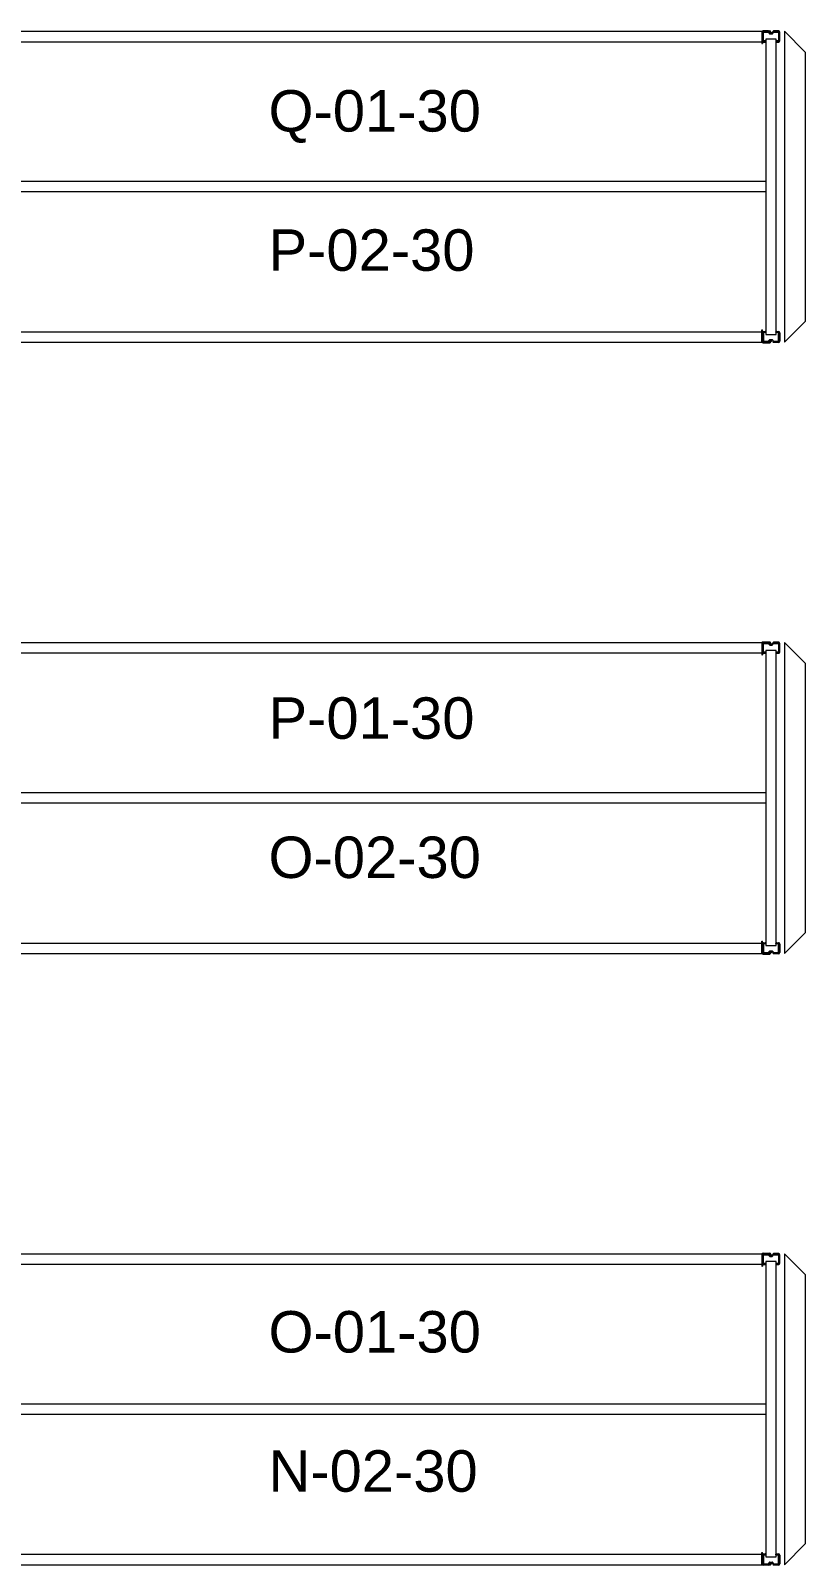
# Model space of a CAD drawing. Header units: inches. Extents: x 2743 to 10591, y -1604 to 5792.
# Drawn here: x 4605.1 to 4754.6, y 845.6 to 1141.8 of the extents above; entities that cross this region are included whole.
import ezdxf

# ---------------------------------------------------------------- set-up
doc = ezdxf.new("R2010")
doc.units = ezdxf.units.IN
doc.header["$LTSCALE"] = 0.1875
doc.header["$MEASUREMENT"] = 0
for name, color, linetype, lineweight in [('22 Dimension', 7, 'Continuous', 5), ('32 Echelle', 160, 'Continuous', 15), ('33 Poutre', 30, 'Continuous', 15), ('37 Protection', 1, 'Continuous', 15)]:
    doc.layers.add(name, color=color, linetype=linetype, lineweight=lineweight)
doc.styles.add('arial', font='')
doc.styles.get('arial').set_extended_font_data('Arial')

msp = doc.modelspace()

# ---------------------------------------------------------------- hatches: boundary and pattern name
at = {"layer": '32 Echelle'}
for points in [[(4746.95882, 1139.49574), (4746.95882, 1139.68324), (4746.77132, 1139.68324)], [(4748.95882, 1139.49574), (4748.95882, 1139.68324), (4749.14632, 1139.68324)], [(4746.95882, 1083.87074), (4746.95882, 1083.68324), (4746.77132, 1083.68324)], [(4748.95882, 1083.87074), (4748.95882, 1083.68324), (4749.14632, 1083.68324)], [(4746.95882, 1021.49574), (4746.95882, 1021.68324), (4746.77132, 1021.68324)], [(4748.95882, 1021.49574), (4748.95882, 1021.68324), (4749.14632, 1021.68324)], [(4746.95882, 965.87074), (4746.95882, 965.68324), (4746.77132, 965.68324)], [(4748.95882, 965.87074), (4748.95882, 965.68324), (4749.14632, 965.68324)], [(4746.95882, 903.49574), (4746.95882, 903.68324), (4746.77132, 903.68324)], [(4748.95882, 903.49574), (4748.95882, 903.68324), (4749.14632, 903.68324)], [(4746.95882, 847.87074), (4746.95882, 847.68324), (4746.77132, 847.68324)], [(4748.95882, 847.87074), (4748.95882, 847.68324), (4749.14632, 847.68324)]]:
    msp.add_hatch(color=256, dxfattribs=at).paths.add_polyline_path(points)

# ---------------------------------------------------------------- linework, layer by layer
at = {"layer": '22 Dimension'}
for p, q in [((4746.95882, 1112.68324), (4601.33382, 1112.68324)), ((4746.95882, 1110.68324), (4601.33382, 1110.68324)), ((4746.95882, 994.68324), (4601.33382, 994.68324)), ((4746.95882, 992.68324), (4601.33382, 992.68324)), ((4746.95882, 876.68324), (4601.33382, 876.68324)), ((4746.95882, 874.68324), (4601.33382, 874.68324))]:
    msp.add_line(p, q, dxfattribs=at)
at = {"layer": '32 Echelle', "linetype": 'Continuous', "lineweight": 25}
for p, q in [((4746.33386, 1141.49949), (4746.33386, 1139.86699)), ((4746.42386, 1139.86699), (4746.42386, 1141.49949)), ((4747.44645, 1141.68324), (4746.51761, 1141.68324)), ((4746.51761, 1141.59324), (4747.44645, 1141.59324)), ((4747.5361, 1141.5269), (4747.58001, 1141.38326)), ((4747.66608, 1141.40958), (4747.62217, 1141.55321)), ((4748.1619, 1141.34324), (4747.75573, 1141.34324)), ((4747.75573, 1141.25324), (4748.1619, 1141.25324)), ((4748.29547, 1141.55321), (4748.25155, 1141.40958)), ((4748.33762, 1141.38326), (4748.38153, 1141.5269)), ((4749.40002, 1141.68324), (4748.47119, 1141.68324)), ((4748.47119, 1141.59324), (4749.40002, 1141.59324)), ((4749.49377, 1141.49949), (4749.49377, 1139.86699)), ((4749.58377, 1139.86699), (4749.58377, 1141.49949)), ((4746.93386, 1139.77324), (4746.51761, 1139.77324)), ((4746.51761, 1139.68324), (4746.93386, 1139.68324)), ((4746.93386, 1139.68324), (4746.93386, 1139.77324)), ((4749.40002, 1139.77324), (4748.98377, 1139.77324)), ((4748.98377, 1139.77324), (4748.98377, 1139.68324)), ((4748.98377, 1139.68324), (4749.40002, 1139.68324)), ((4746.33386, 1081.86699), (4746.33386, 1083.49949)), ((4746.42386, 1083.49949), (4746.42386, 1081.86699)), ((4746.51761, 1083.68324), (4746.93386, 1083.68324)), ((4746.93386, 1083.59324), (4746.51761, 1083.59324)), ((4746.51761, 1081.77324), (4747.44645, 1081.77324)), ((4747.44645, 1081.68324), (4746.51761, 1081.68324)), ((4746.93386, 1083.68324), (4746.93386, 1083.59324)), ((4747.5361, 1081.83958), (4747.58001, 1081.98321)), ((4747.66608, 1081.9569), (4747.62217, 1081.81326)), ((4747.75573, 1082.11324), (4748.1619, 1082.11324)), ((4748.1619, 1082.02324), (4747.75573, 1082.02324)), ((4748.29547, 1081.81326), (4748.25155, 1081.9569)), ((4748.33762, 1081.98321), (4748.38153, 1081.83958)), ((4748.47119, 1081.77324), (4749.40002, 1081.77324)), ((4749.40002, 1081.68324), (4748.47119, 1081.68324)), ((4748.98377, 1083.68324), (4749.40002, 1083.68324)), ((4748.98377, 1083.59324), (4748.98377, 1083.68324)), ((4749.40002, 1083.59324), (4748.98377, 1083.59324)), ((4749.49377, 1081.86699), (4749.49377, 1083.49949)), ((4749.58377, 1083.49949), (4749.58377, 1081.86699)), ((4746.33386, 1023.49949), (4746.33386, 1021.86699)), ((4746.42386, 1021.86699), (4746.42386, 1023.49949)), ((4747.44645, 1023.68324), (4746.51761, 1023.68324)), ((4746.51761, 1023.59324), (4747.44645, 1023.59324)), ((4747.5361, 1023.5269), (4747.58001, 1023.38326)), ((4747.66608, 1023.40958), (4747.62217, 1023.55321)), ((4748.1619, 1023.34324), (4747.75573, 1023.34324)), ((4747.75573, 1023.25324), (4748.1619, 1023.25324)), ((4748.29547, 1023.55321), (4748.25155, 1023.40958)), ((4748.33762, 1023.38326), (4748.38153, 1023.5269)), ((4749.40002, 1023.68324), (4748.47119, 1023.68324)), ((4748.47119, 1023.59324), (4749.40002, 1023.59324)), ((4749.49377, 1023.49949), (4749.49377, 1021.86699)), ((4749.58377, 1021.86699), (4749.58377, 1023.49949)), ((4746.93386, 1021.77324), (4746.51761, 1021.77324)), ((4746.51761, 1021.68324), (4746.93386, 1021.68324)), ((4746.93386, 1021.68324), (4746.93386, 1021.77324)), ((4749.40002, 1021.77324), (4748.98377, 1021.77324)), ((4748.98377, 1021.77324), (4748.98377, 1021.68324)), ((4748.98377, 1021.68324), (4749.40002, 1021.68324)), ((4746.33386, 963.86699), (4746.33386, 965.49949)), ((4746.42386, 965.49949), (4746.42386, 963.86699)), ((4746.51761, 965.68324), (4746.93386, 965.68324)), ((4746.93386, 965.59324), (4746.51761, 965.59324)), ((4746.51761, 963.77324), (4747.44645, 963.77324)), ((4747.44645, 963.68324), (4746.51761, 963.68324)), ((4746.93386, 965.68324), (4746.93386, 965.59324)), ((4747.5361, 963.83958), (4747.58001, 963.98321)), ((4747.66608, 963.9569), (4747.62217, 963.81326)), ((4747.75573, 964.11324), (4748.1619, 964.11324)), ((4748.1619, 964.02324), (4747.75573, 964.02324)), ((4748.29547, 963.81326), (4748.25155, 963.9569)), ((4748.33762, 963.98321), (4748.38153, 963.83958)), ((4748.47119, 963.77324), (4749.40002, 963.77324)), ((4749.40002, 963.68324), (4748.47119, 963.68324)), ((4748.98377, 965.68324), (4749.40002, 965.68324)), ((4748.98377, 965.59324), (4748.98377, 965.68324)), ((4749.40002, 965.59324), (4748.98377, 965.59324)), ((4749.49377, 963.86699), (4749.49377, 965.49949)), ((4749.58377, 965.49949), (4749.58377, 963.86699)), ((4746.33386, 905.49949), (4746.33386, 903.86699)), ((4746.42386, 903.86699), (4746.42386, 905.49949)), ((4747.44645, 905.68324), (4746.51761, 905.68324)), ((4746.51761, 905.59324), (4747.44645, 905.59324)), ((4746.93386, 903.77324), (4746.51761, 903.77324)), ((4746.51761, 903.68324), (4746.93386, 903.68324)), ((4746.93386, 903.68324), (4746.93386, 903.77324)), ((4747.5361, 905.5269), (4747.58001, 905.38326)), ((4747.66608, 905.40958), (4747.62217, 905.55321)), ((4748.1619, 905.34324), (4747.75573, 905.34324)), ((4747.75573, 905.25324), (4748.1619, 905.25324)), ((4748.29547, 905.55321), (4748.25155, 905.40958)), ((4748.33762, 905.38326), (4748.38153, 905.5269)), ((4749.40002, 905.68324), (4748.47119, 905.68324)), ((4748.47119, 905.59324), (4749.40002, 905.59324)), ((4749.40002, 903.77324), (4748.98377, 903.77324)), ((4748.98377, 903.77324), (4748.98377, 903.68324)), ((4748.98377, 903.68324), (4749.40002, 903.68324)), ((4749.49377, 905.49949), (4749.49377, 903.86699)), ((4749.58377, 903.86699), (4749.58377, 905.49949)), ((4746.33386, 845.86699), (4746.33386, 847.49949)), ((4746.42386, 847.49949), (4746.42386, 845.86699)), ((4746.51761, 847.68324), (4746.93386, 847.68324)), ((4746.93386, 847.59324), (4746.51761, 847.59324)), ((4746.93386, 847.68324), (4746.93386, 847.59324)), ((4748.98377, 847.68324), (4749.40002, 847.68324)), ((4748.98377, 847.59324), (4748.98377, 847.68324)), ((4749.40002, 847.59324), (4748.98377, 847.59324)), ((4749.49377, 845.86699), (4749.49377, 847.49949)), ((4749.58377, 847.49949), (4749.58377, 845.86699)), ((4746.51761, 845.77324), (4747.44645, 845.77324)), ((4747.44645, 845.68324), (4746.51761, 845.68324)), ((4747.5361, 845.83958), (4747.58001, 845.98321)), ((4747.66608, 845.9569), (4747.62217, 845.81326)), ((4747.75573, 846.11324), (4748.1619, 846.11324)), ((4748.1619, 846.02324), (4747.75573, 846.02324)), ((4748.29547, 845.81326), (4748.25155, 845.9569)), ((4748.33762, 845.98321), (4748.38153, 845.83958)), ((4748.47119, 845.77324), (4749.40002, 845.77324)), ((4749.40002, 845.68324), (4748.47119, 845.68324))]:
    msp.add_line(p, q, dxfattribs=at)
at = {"layer": '32 Echelle'}
for p, q in [((4746.95882, 1139.68324), (4746.77132, 1139.68324)), ((4746.95882, 1139.49574), (4746.77132, 1139.68324)), ((4748.95882, 1140.18324), (4746.95882, 1140.18324)), ((4746.95882, 1140.18324), (4746.95882, 1083.18324)), ((4746.95882, 1139.49574), (4746.95882, 1139.68324)), ((4748.95882, 1083.18324), (4748.95882, 1140.18324)), ((4748.95882, 1139.68324), (4749.14632, 1139.68324)), ((4748.95882, 1139.49574), (4748.95882, 1139.68324)), ((4748.95882, 1139.49574), (4749.14632, 1139.68324)), ((4746.95882, 1083.87074), (4746.77132, 1083.68324)), ((4746.95882, 1083.68324), (4746.77132, 1083.68324)), ((4746.95882, 1083.87074), (4746.95882, 1083.68324)), ((4746.95882, 1083.18324), (4748.95882, 1083.18324)), ((4748.95882, 1083.87074), (4748.95882, 1083.68324)), ((4748.95882, 1083.87074), (4749.14632, 1083.68324)), ((4748.95882, 1083.68324), (4749.14632, 1083.68324)), ((4748.95882, 1022.18324), (4746.95882, 1022.18324)), ((4746.95882, 1022.18324), (4746.95882, 965.18324)), ((4748.95882, 965.18324), (4748.95882, 1022.18324)), ((4746.95882, 1021.68324), (4746.77132, 1021.68324)), ((4746.95882, 1021.49574), (4746.77132, 1021.68324)), ((4746.95882, 1021.49574), (4746.95882, 1021.68324)), ((4748.95882, 1021.68324), (4749.14632, 1021.68324)), ((4748.95882, 1021.49574), (4748.95882, 1021.68324)), ((4748.95882, 1021.49574), (4749.14632, 1021.68324)), ((4746.95882, 965.87074), (4746.77132, 965.68324)), ((4746.95882, 965.87074), (4746.95882, 965.68324)), ((4748.95882, 965.87074), (4748.95882, 965.68324)), ((4748.95882, 965.87074), (4749.14632, 965.68324)), ((4746.95882, 965.68324), (4746.77132, 965.68324)), ((4746.95882, 965.18324), (4748.95882, 965.18324)), ((4748.95882, 965.68324), (4749.14632, 965.68324)), ((4746.95882, 903.68324), (4746.77132, 903.68324)), ((4746.95882, 903.49574), (4746.77132, 903.68324)), ((4748.95882, 904.18324), (4746.95882, 904.18324)), ((4746.95882, 904.18324), (4746.95882, 847.18324)), ((4746.95882, 903.49574), (4746.95882, 903.68324)), ((4748.95882, 847.18324), (4748.95882, 904.18324)), ((4748.95882, 903.68324), (4749.14632, 903.68324)), ((4748.95882, 903.49574), (4748.95882, 903.68324)), ((4748.95882, 903.49574), (4749.14632, 903.68324)), ((4746.95882, 847.87074), (4746.77132, 847.68324)), ((4746.95882, 847.68324), (4746.77132, 847.68324)), ((4746.95882, 847.87074), (4746.95882, 847.68324)), ((4748.95882, 847.87074), (4748.95882, 847.68324)), ((4748.95882, 847.87074), (4749.14632, 847.68324)), ((4748.95882, 847.68324), (4749.14632, 847.68324)), ((4746.95882, 847.18324), (4748.95882, 847.18324))]:
    msp.add_line(p, q, dxfattribs=at)
at = {"layer": '32 Echelle', "linetype": 'Continuous', "lineweight": 25}
for centre, radius, start, end in [((4746.51761, 1141.49949), 0.18375, 90, 180), ((4746.51761, 1141.49949), 0.09375, 90, 180), ((4747.44645, 1141.49949), 0.18375, 17, 90), ((4747.44645, 1141.49949), 0.09375, 17, 90), ((4747.75573, 1141.43699), 0.18375, 197, 270), ((4747.75573, 1141.43699), 0.09375, 197, 270), ((4748.1619, 1141.43699), 0.09375, 270, 343), ((4748.1619, 1141.43699), 0.18375, 270, 343), ((4748.47119, 1141.49949), 0.18375, 90, 163), ((4748.47119, 1141.49949), 0.09375, 90, 163), ((4749.40002, 1141.49949), 0.18375, 0, 90), ((4749.40002, 1141.49949), 0.09375, 0, 90), ((4746.51761, 1139.86699), 0.18375, 180, 270), ((4746.51761, 1139.86699), 0.09375, 180, 270), ((4749.40002, 1139.86699), 0.09375, 270, 0), ((4749.40002, 1139.86699), 0.18375, 270, 0), ((4746.51761, 1083.49949), 0.18375, 90, 180), ((4746.51761, 1081.86699), 0.18375, 180, 270), ((4746.51761, 1083.49949), 0.09375, 90, 180), ((4746.51761, 1081.86699), 0.09375, 180, 270), ((4747.44645, 1081.86699), 0.09375, 270, 343), ((4747.44645, 1081.86699), 0.18375, 270, 343), ((4747.75573, 1081.92949), 0.18375, 90, 163), ((4747.75573, 1081.92949), 0.09375, 90, 163), ((4748.1619, 1081.92949), 0.18375, 17, 90), ((4748.1619, 1081.92949), 0.09375, 17, 90), ((4748.47119, 1081.86699), 0.18375, 197, 270), ((4748.47119, 1081.86699), 0.09375, 197, 270), ((4749.40002, 1083.49949), 0.18375, 0, 90), ((4749.40002, 1083.49949), 0.09375, 0, 90), ((4749.40002, 1081.86699), 0.09375, 270, 0), ((4749.40002, 1081.86699), 0.18375, 270, 0), ((4746.51761, 1023.49949), 0.18375, 90, 180), ((4746.51761, 1023.49949), 0.09375, 90, 180), ((4747.44645, 1023.49949), 0.18375, 17, 90), ((4747.44645, 1023.49949), 0.09375, 17, 90), ((4747.75573, 1023.43699), 0.18375, 197, 270), ((4747.75573, 1023.43699), 0.09375, 197, 270), ((4748.1619, 1023.43699), 0.09375, 270, 343), ((4748.1619, 1023.43699), 0.18375, 270, 343), ((4748.47119, 1023.49949), 0.18375, 90, 163), ((4748.47119, 1023.49949), 0.09375, 90, 163), ((4749.40002, 1023.49949), 0.18375, 0, 90), ((4749.40002, 1023.49949), 0.09375, 0, 90), ((4746.51761, 1021.86699), 0.18375, 180, 270), ((4746.51761, 1021.86699), 0.09375, 180, 270), ((4749.40002, 1021.86699), 0.09375, 270, 0), ((4749.40002, 1021.86699), 0.18375, 270, 0), ((4746.51761, 965.49949), 0.18375, 90, 180), ((4746.51761, 963.86699), 0.18375, 180, 270), ((4746.51761, 965.49949), 0.09375, 90, 180), ((4746.51761, 963.86699), 0.09375, 180, 270), ((4747.44645, 963.86699), 0.09375, 270, 343), ((4747.44645, 963.86699), 0.18375, 270, 343), ((4747.75573, 963.92949), 0.18375, 90, 163), ((4747.75573, 963.92949), 0.09375, 90, 163), ((4748.1619, 963.92949), 0.18375, 17, 90), ((4748.1619, 963.92949), 0.09375, 17, 90), ((4748.47119, 963.86699), 0.18375, 197, 270), ((4748.47119, 963.86699), 0.09375, 197, 270), ((4749.40002, 965.49949), 0.18375, 0, 90), ((4749.40002, 965.49949), 0.09375, 0, 90), ((4749.40002, 963.86699), 0.09375, 270, 0), ((4749.40002, 963.86699), 0.18375, 270, 0), ((4746.51761, 905.49949), 0.18375, 90, 180), ((4746.51761, 903.86699), 0.18375, 180, 270), ((4746.51761, 905.49949), 0.09375, 90, 180), ((4746.51761, 903.86699), 0.09375, 180, 270), ((4747.44645, 905.49949), 0.18375, 17, 90), ((4747.44645, 905.49949), 0.09375, 17, 90), ((4747.75573, 905.43699), 0.18375, 197, 270), ((4747.75573, 905.43699), 0.09375, 197, 270), ((4748.1619, 905.43699), 0.09375, 270, 343), ((4748.1619, 905.43699), 0.18375, 270, 343), ((4748.47119, 905.49949), 0.18375, 90, 163), ((4748.47119, 905.49949), 0.09375, 90, 163), ((4749.40002, 905.49949), 0.18375, 0, 90), ((4749.40002, 905.49949), 0.09375, 0, 90), ((4749.40002, 903.86699), 0.09375, 270, 0), ((4749.40002, 903.86699), 0.18375, 270, 0), ((4746.51761, 847.49949), 0.18375, 90, 180), ((4746.51761, 847.49949), 0.09375, 90, 180), ((4749.40002, 847.49949), 0.18375, 0, 90), ((4749.40002, 847.49949), 0.09375, 0, 90), ((4746.51761, 845.86699), 0.18375, 180, 270), ((4746.51761, 845.86699), 0.09375, 180, 270), ((4747.44645, 845.86699), 0.09375, 270, 343), ((4747.44645, 845.86699), 0.18375, 270, 343), ((4747.75573, 845.92949), 0.18375, 90, 163), ((4747.75573, 845.92949), 0.09375, 90, 163), ((4748.1619, 845.92949), 0.18375, 17, 90), ((4748.1619, 845.92949), 0.09375, 17, 90), ((4748.47119, 845.86699), 0.18375, 197, 270), ((4748.47119, 845.86699), 0.09375, 197, 270), ((4749.40002, 845.86699), 0.09375, 270, 0), ((4749.40002, 845.86699), 0.18375, 270, 0)]:
    msp.add_arc(centre, radius, start, end, dxfattribs=at)
at = {"layer": '33 Poutre'}
for p, q in [((4602.08382, 1141.68324), (4746.20882, 1141.68324)), ((4746.20882, 1141.68324), (4746.20882, 1139.68324)), ((4746.20882, 1141.55824), (4746.20882, 1139.30224)), ((4746.32782, 1141.55824), (4746.32782, 1139.30224)), ((4746.45282, 1141.80224), (4747.71482, 1141.80224)), ((4747.71482, 1141.68324), (4746.45282, 1141.68324)), ((4747.83982, 1141.34324), (4747.83982, 1141.55824)), ((4747.83982, 1141.34324), (4747.95882, 1141.34324)), ((4747.95882, 1141.34324), (4747.95882, 1141.55824)), ((4602.08382, 1139.68324), (4746.20882, 1139.68324)), ((4746.20882, 1139.30224), (4746.32782, 1139.30224)), ((4602.08382, 1083.68324), (4746.20882, 1083.68324)), ((4602.08382, 1081.68324), (4746.20882, 1081.68324)), ((4746.20882, 1081.80824), (4746.20882, 1084.06424)), ((4746.20882, 1084.06424), (4746.32782, 1084.06424)), ((4746.20882, 1081.68324), (4746.20882, 1083.68324)), ((4746.32782, 1081.80824), (4746.32782, 1084.06424)), ((4747.71482, 1081.68324), (4746.45282, 1081.68324)), ((4746.45282, 1081.56424), (4747.71482, 1081.56424)), ((4747.83982, 1082.02324), (4747.83982, 1081.80824)), ((4747.83982, 1082.02324), (4747.95882, 1082.02324)), ((4747.95882, 1082.02324), (4747.95882, 1081.80824)), ((4602.08382, 1023.68324), (4746.20882, 1023.68324)), ((4746.20882, 1023.68324), (4746.20882, 1021.68324)), ((4746.20882, 1023.55824), (4746.20882, 1021.30224)), ((4746.32782, 1023.55824), (4746.32782, 1021.30224)), ((4746.45282, 1023.80224), (4747.71482, 1023.80224)), ((4747.71482, 1023.68324), (4746.45282, 1023.68324)), ((4747.83982, 1023.34324), (4747.83982, 1023.55824)), ((4747.83982, 1023.34324), (4747.95882, 1023.34324)), ((4747.95882, 1023.34324), (4747.95882, 1023.55824)), ((4602.08382, 1021.68324), (4746.20882, 1021.68324)), ((4746.20882, 1021.30224), (4746.32782, 1021.30224)), ((4746.20882, 963.80824), (4746.20882, 966.06424)), ((4746.20882, 966.06424), (4746.32782, 966.06424)), ((4746.32782, 963.80824), (4746.32782, 966.06424)), ((4602.08382, 965.68324), (4746.20882, 965.68324)), ((4602.08382, 963.68324), (4746.20882, 963.68324)), ((4746.20882, 963.68324), (4746.20882, 965.68324)), ((4747.71482, 963.68324), (4746.45282, 963.68324)), ((4746.45282, 963.56424), (4747.71482, 963.56424)), ((4747.83982, 964.02324), (4747.83982, 963.80824)), ((4747.83982, 964.02324), (4747.95882, 964.02324)), ((4747.95882, 964.02324), (4747.95882, 963.80824)), ((4602.08382, 905.68324), (4746.20882, 905.68324)), ((4602.08382, 903.68324), (4746.20882, 903.68324)), ((4746.20882, 905.68324), (4746.20882, 903.68324)), ((4746.20882, 905.55824), (4746.20882, 903.30224)), ((4746.32782, 905.55824), (4746.32782, 903.30224)), ((4746.45282, 905.80224), (4747.71482, 905.80224)), ((4747.71482, 905.68324), (4746.45282, 905.68324)), ((4747.83982, 905.34324), (4747.83982, 905.55824)), ((4747.83982, 905.34324), (4747.95882, 905.34324)), ((4747.95882, 905.34324), (4747.95882, 905.55824)), ((4746.20882, 903.30224), (4746.32782, 903.30224)), ((4602.08382, 847.68324), (4746.20882, 847.68324)), ((4746.20882, 845.80824), (4746.20882, 848.06424)), ((4746.20882, 848.06424), (4746.32782, 848.06424)), ((4746.20882, 845.68324), (4746.20882, 847.68324)), ((4746.32782, 845.80824), (4746.32782, 848.06424)), ((4602.08382, 845.68324), (4746.20882, 845.68324)), ((4747.71482, 845.68324), (4746.45282, 845.68324)), ((4747.83982, 846.02324), (4747.83982, 845.80824)), ((4747.83982, 846.02324), (4747.95882, 846.02324)), ((4747.95882, 846.02324), (4747.95882, 845.80824))]:
    msp.add_line(p, q, dxfattribs=at)
for centre, radius, start, end in [((4746.45282, 1141.55824), 0.244, 90, 180), ((4746.45282, 1141.55824), 0.125, 90, 180), ((4747.71482, 1141.55824), 0.244, 0, 90), ((4747.71482, 1141.55824), 0.125, 0, 90), ((4746.45282, 1081.80824), 0.244, 180, 270), ((4746.45282, 1081.80824), 0.125, 180, 270), ((4747.71482, 1081.80824), 0.125, 270, 0), ((4747.71482, 1081.80824), 0.244, 270, 0), ((4746.45282, 1023.55824), 0.244, 90, 180), ((4746.45282, 1023.55824), 0.125, 90, 180), ((4747.71482, 1023.55824), 0.244, 0, 90), ((4747.71482, 1023.55824), 0.125, 0, 90), ((4746.45282, 963.80824), 0.244, 180, 270), ((4746.45282, 963.80824), 0.125, 180, 270), ((4747.71482, 963.80824), 0.125, 270, 0), ((4747.71482, 963.80824), 0.244, 270, 0), ((4746.45282, 905.55824), 0.244, 90, 180), ((4746.45282, 905.55824), 0.125, 90, 180), ((4747.71482, 905.55824), 0.244, 0, 90), ((4747.71482, 905.55824), 0.125, 0, 90), ((4746.45282, 845.80824), 0.244, 180, 270), ((4746.45282, 845.80824), 0.125, 180, 270), ((4747.71482, 845.80824), 0.125, 270, 0), ((4747.71482, 845.80824), 0.244, 270, 0)]:
    msp.add_arc(centre, radius, start, end, dxfattribs=at)
at = {"layer": '37 Protection'}
for p, q in [((4750.58377, 1141.68324), (4750.58377, 1081.68324)), ((4750.58377, 1141.68324), (4754.58377, 1137.68324)), ((4754.58377, 1137.68324), (4754.58377, 1085.68324)), ((4750.58377, 1081.68324), (4754.58377, 1085.68324)), ((4750.58377, 1023.68324), (4750.58377, 963.68324)), ((4750.58377, 1023.68324), (4754.58377, 1019.68324)), ((4754.58377, 1019.68324), (4754.58377, 967.68324)), ((4750.58377, 963.68324), (4754.58377, 967.68324)), ((4750.58377, 905.68324), (4750.58377, 845.68324)), ((4750.58377, 905.68324), (4754.58377, 901.68324)), ((4754.58377, 901.68324), (4754.58377, 849.68324)), ((4750.58377, 845.68324), (4754.58377, 849.68324))]:
    msp.add_line(p, q, dxfattribs=at)

# ---------------------------------------------------------------- texts
at = {"layer": '22 Dimension', "char_height": 8, "attachment_point": 1, "style": 'arial'}
for s, insert in [('{\\fArial Unicode MS|b0|i0|c0|p2;\\C8;Q-01-30}', (4650.98151, 1130.32504)), ('{\\fArial Unicode MS|b0|i0|c0|p2;\\C8;P-02-30}', (4650.98151, 1103.4525)), ('{\\fArial Unicode MS|b0|i0|c0|p2;\\C8;P-01-30}', (4650.98151, 1013.11147)), ('{\\fArial Unicode MS|b0|i0|c0|p2;\\C8;O-02-30}', (4650.98151, 986.23893)), ('{\\fArial Unicode MS|b0|i0|c0|p2;\\C8;O-01-30}', (4650.98151, 894.6404)), ('{\\fArial Unicode MS|b0|i0|c0|p2;\\C8;N-02-30}', (4650.98151, 867.76786))]:
    msp.add_mtext_dynamic_manual_height_columns(s, width=68.8901007, gutter_width=5, heights=[0], dxfattribs=dict(at, insert=insert))

doc.saveas('drawing.dxf')
